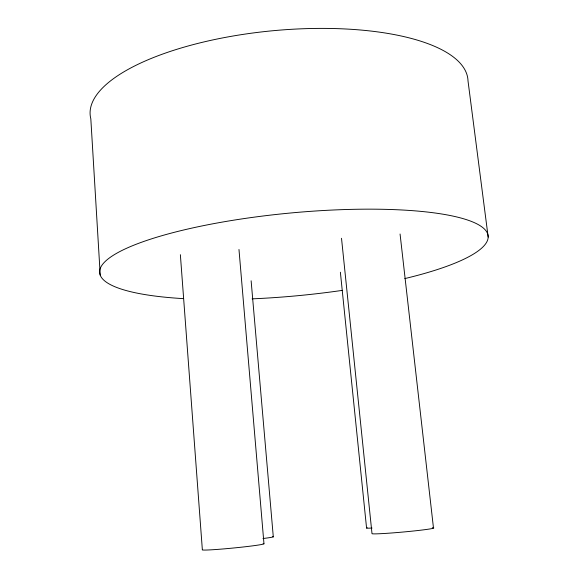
<?xml version="1.0" encoding="UTF-8"?>
<svg xmlns="http://www.w3.org/2000/svg" width="579" height="579" viewBox="0 0 579 579"><rect width="100%" height="100%" fill="white"/><g stroke="black" fill="none" stroke-linecap="round" stroke-linejoin="round"><path stroke-width="0.87" d="M488.177 237.101L468.006 80.894A189.702 66.874 -5.4 0 0 269.568 31.056A189.702 66.874 -5.4 0 0 90.823 118.818L100.239 275.177M400.067 234.003L433.461 527.845M341.516 238.287L372.007 533.715A31.027 1.245 -5.2 0 0 408.622 531.5A31.027 1.245 -5.2 0 0 432.303 527.737M340.38 272.224L366.572 528.041M251.127 280.786L273.295 536.834M238.975 249.484L263.973 543.819M180.366 254.702L202.353 549.703A31.005 1.238 -5.6 0 0 235.573 547.799A31.005 1.238 -5.6 0 0 263.112 543.58M183.217 298.619A195.109 41.507 -5.4 0 1 148.499 239.844A195.109 41.507 -5.4 0 1 439.114 213.586A195.109 41.507 -5.4 0 1 404.801 278.593M342.377 290.368A195.109 41.507 -5.4 0 1 252.111 298.851M372.036 528.062A26.772 0.926 -5.3 0 1 367.216 527.737M272.709 536.646A26.75 0.926 -5.5 0 1 262.953 538.528"/></g></svg>
